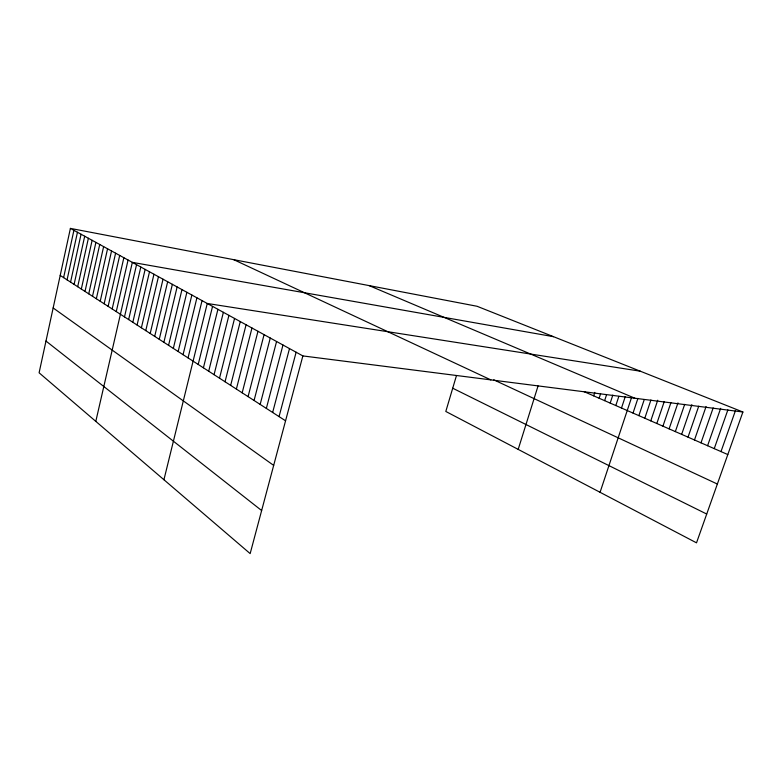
<?xml version="1.0" encoding="UTF-8"?>
<svg xmlns="http://www.w3.org/2000/svg" width="782" height="782" viewBox="0 0 782 782"><rect width="100%" height="100%" fill="white"/><g stroke="black" fill="none" stroke-linecap="round" stroke-linejoin="round"><path stroke-width="1.17" d="M70.4 228.393L39.1 372.799L250.162 553.607L302.859 355.918L70.4 228.393L477.059 306.27L742.9 412.006L696.508 542.835L445.808 411.459L456.297 376.162M63.616 277.63L73.909 230.319M67.066 279.858L77.457 232.264M70.566 282.107L81.054 234.238M74.104 284.394L84.691 236.232M77.692 286.711L88.386 238.256M81.328 289.057L92.12 240.309M85.013 291.422L95.903 242.381M88.737 293.827L99.734 244.483M92.511 296.27L103.625 246.613M96.342 298.734L107.564 248.774M100.223 301.236L111.552 250.963M104.153 303.778L115.599 253.182M108.131 306.349L119.695 255.44M112.178 308.949L123.859 257.718M116.264 311.588L128.072 260.025M95.805 421.371L132.344 262.371L553.509 336.68M124.494 316.896L136.547 264.678M128.639 319.574L140.809 267.014M132.832 322.272L145.129 269.389M137.085 325.019L149.509 271.794M141.395 327.795L153.956 274.228M145.765 330.62L158.453 276.701M150.203 333.474L163.027 279.203M154.699 336.377L167.661 281.745M159.254 339.32L172.363 284.325M163.878 342.301L177.133 286.945M168.57 345.331L181.971 289.594M173.33 348.401L186.878 292.292M178.159 351.519L191.864 295.029M183.066 354.676L196.917 297.795M188.042 357.882L202.049 300.611M163.937 479.737L207.259 303.475L640.292 371.196M198.208 364.451L212.548 306.378M203.418 367.804L217.924 309.32M208.696 371.215L223.378 312.311M214.063 374.676L228.921 315.351M219.507 378.185L234.551 318.44M225.04 381.763L240.26 321.578M230.661 385.389L246.076 324.765M236.379 389.065L251.98 328M242.176 392.808L257.972 331.294M248.08 396.611L264.072 334.637M254.072 400.482L270.269 338.039M260.162 404.411L276.574 341.499M266.349 408.409L282.976 345.009M272.654 412.466L289.496 348.586M279.057 416.601L296.124 352.223M518.183 449.396L538.055 385.966M593.675 395.858L594.809 392.378M599.129 398.243L600.605 393.717M604.633 400.648L606.49 394.969M610.195 403.082L612.814 395.096M615.815 405.545L618.836 396.376M621.495 408.028L625.297 396.513M600.068 492.308L631.455 397.813M633.019 413.082L637.917 398.39M638.874 415.643L644.192 399.749M644.798 418.233L650.927 399.983M650.771 420.853L657.73 400.228M656.821 423.492L664.231 401.616M662.931 426.17L670.956 402.544M669.099 428.868L677.974 402.877M675.345 431.605L684.69 404.343M681.65 434.362L691.865 404.685M688.023 437.158L698.737 406.181M694.475 439.983L706.078 406.542M700.995 442.837L713.174 407.881M707.583 445.72L720.672 408.331M714.249 448.633L727.866 409.915M720.994 451.585L735.539 410.384M302.859 355.918L742.9 412.006M369.094 285.596L634.896 398.243M584.007 391.626L727.807 454.567M493.745 379.827L717.358 484.038M233.71 259.663L490.842 379.876M452.71 388.214L706.713 514.048M60.204 275.43L285.567 420.804M53.156 307.961L273.68 465.398M45.982 341.06L261.647 510.548"/></g></svg>
